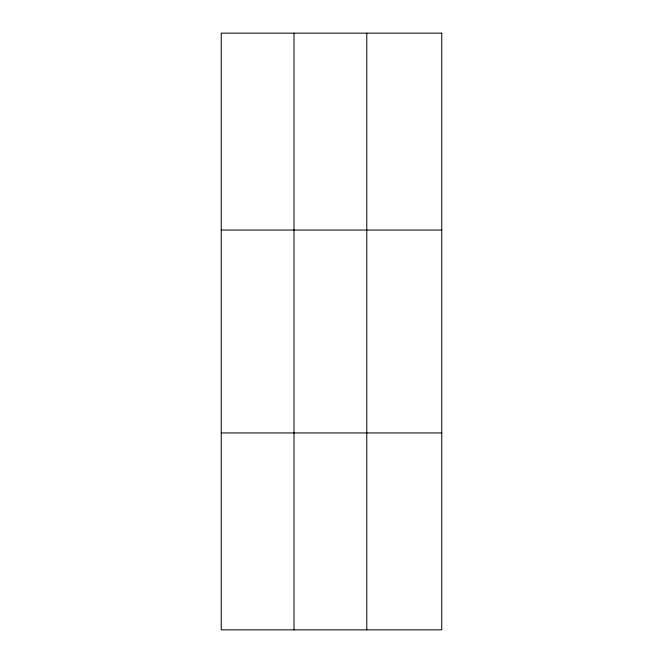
<?xml version="1.0" encoding="UTF-8"?>
<svg xmlns="http://www.w3.org/2000/svg" width="663" height="663" viewBox="0 0 663 663"><rect width="100%" height="100%" fill="white"/><g stroke="black" fill="none" stroke-linecap="round" stroke-linejoin="round"><path stroke-width="0.99" d="M294.016 629.85L294.016 33.15M366.78 629.85L366.78 33.15M221.251 230.061L441.749 230.061M221.251 432.939L441.749 432.939M441.749 33.15L441.749 629.85L221.251 629.85L221.251 33.15L441.749 33.15"/></g></svg>
